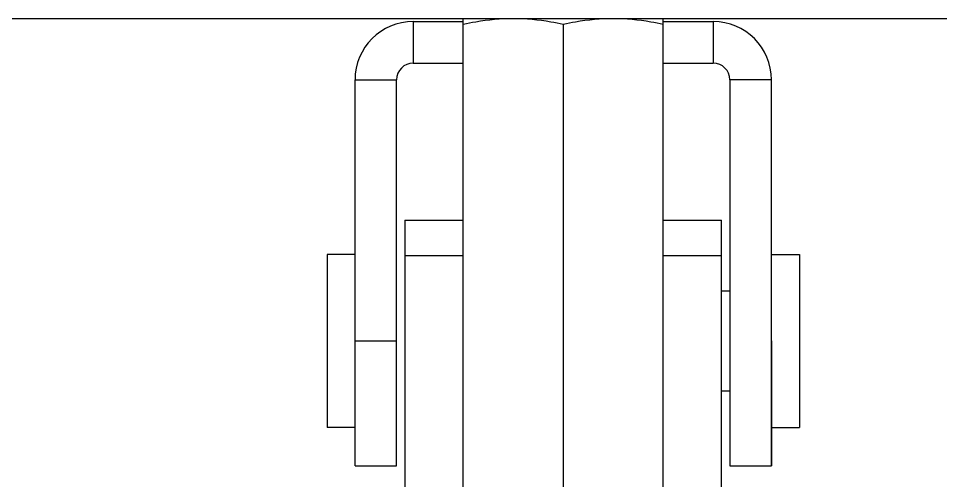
# Model space of a CAD drawing. Extents: x 1725261 to 1937680, y 860327 to 1571294.
# Drawn here: x 1824388 to 1825373, y 1238704 to 1239198 of the extents above; entities that cross this region are included whole.
import ezdxf

# ---------------------------------------------------------------- set-up
doc = ezdxf.new("R2010")
doc.units = 0
doc.header["$LTSCALE"] = 1000
doc.header["$MEASUREMENT"] = 0
doc.layers.add('bz', color=2, linetype='Continuous')

msp = doc.modelspace()

# ---------------------------------------------------------------- linework, layer by layer
at = {"linetype": 'Continuous'}
for p, q in [((1824810.21, 1239194.78), (1824810.21, 1239150.29)), ((1824810.21, 1239194.78), (1824863.59, 1239194.78)), ((1824863.59, 1238664.22), (1824863.59, 1239198.07)), ((1824863.59, 1239198.07), (1825077.13, 1239198.07)), ((1824970.36, 1239192.06), (1824970.36, 1238670.24)), ((1825077.13, 1238664.22), (1825077.13, 1239198.07)), ((1825077.13, 1239194.78), (1825130.52, 1239194.78)), ((1825130.52, 1239194.78), (1825130.52, 1239150.29)), ((1824810.21, 1239150.29), (1824863.59, 1239150.29)), ((1825077.13, 1239150.29), (1825130.52, 1239150.29)), ((1824747.93, 1238720.04), (1824747.93, 1239132.5)), ((1824747.93, 1239132.5), (1824792.41, 1239132.5)), ((1824792.41, 1238720.04), (1824792.41, 1239132.5)), ((1825148.31, 1239132.5), (1825148.31, 1238720.04)), ((1825192.8, 1239132.5), (1825148.31, 1239132.5)), ((1825192.8, 1238720.04), (1825192.8, 1239132.5)), ((1824801.31, 1238982.51), (1824801.31, 1238639.59)), ((1824801.31, 1238982.51), (1824863.59, 1238982.51)), ((1825077.13, 1238982.51), (1825139.41, 1238982.51)), ((1825139.41, 1238639.59), (1825139.41, 1238982.52)), ((1824747.93, 1238945.96), (1824718.14, 1238945.96)), ((1824801.31, 1238944.73), (1824863.59, 1238944.73)), ((1825077.13, 1238944.73), (1825139.41, 1238944.73)), ((1825192.8, 1238945.96), (1825222.59, 1238945.96)), ((1825139.41, 1238906.88), (1825148.31, 1238906.88)), ((1824747.93, 1238853.5), (1824792.41, 1238853.5)), ((1825192.8, 1238853.5), (1825192.8, 1238720.04)), ((1825139.41, 1238800.29), (1825148.31, 1238800.29)), ((1824747.93, 1238761.03), (1824718.14, 1238761.03)), ((1825192.8, 1238761.03), (1825222.59, 1238761.03)), ((1824747.93, 1238720.04), (1824792.41, 1238720.04)), ((1825148.31, 1238720.04), (1825192.8, 1238720.04))]:
    msp.add_line(p, q, dxfattribs=at)
for p, q in [((1824718.14, 1238945.96), (1824718.14, 1238761.03)), ((1825222.59, 1238945.96), (1825222.59, 1238761.03))]:
    msp.add_line(p, q)
for centre, radius, start, end in [((1824810.21, 1239132.5), 62.28, 90, 180), ((1825130.52, 1239132.5), 62.28, 0, 90), ((1824810.21, 1239132.5), 17.79, 90, 180), ((1825130.52, 1239132.5), 17.79, 0, 90)]:
    msp.add_arc(centre, radius, start, end, dxfattribs=at)
for points, knots in [([(1824863.59, 1239192.06), (1824867.99, 1239192.99), (1824885.59, 1239196.35), (1824903.55, 1239198.07), (1824916.98, 1239198.07)], [0, 0, 0, 0, 0.250789, 1, 1, 1, 1]), ([(1824916.98, 1239198.07), (1824930.41, 1239198.07), (1824948.36, 1239196.35), (1824965.96, 1239192.99), (1824970.36, 1239192.06)], [0, 0, 0, 0, 0.749211, 1, 1, 1, 1]), ([(1824970.36, 1239192.06), (1824974.76, 1239192.99), (1824992.36, 1239196.35), (1825010.32, 1239198.07), (1825023.75, 1239198.07)], [0, 0, 0, 0, 0.250789, 1, 1, 1, 1]), ([(1825023.75, 1239198.07), (1825037.18, 1239198.07), (1825055.13, 1239196.35), (1825072.73, 1239192.99), (1825077.13, 1239192.06)], [0, 0, 0, 0, 0.749211, 1, 1, 1, 1])]:
    msp.add_open_spline(points, degree=3, knots=knots, dxfattribs=at)
at = {"layer": 'bz'}
msp.add_line((1821591.18, 1239198.07), (1836171.18, 1239198.07), dxfattribs=at)

doc.saveas('drawing.dxf')
